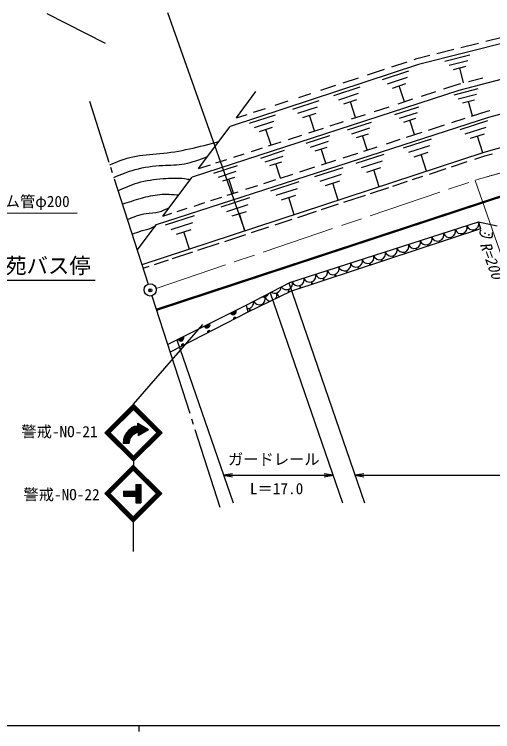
# Model space of a CAD drawing. Units: millimetres, scale not verified. Extents: x 40000 to 680000, y 20000 to 380000.
# Drawn here: x 247612 to 325882, y 204000 to 321277 of the extents above; entities that cross this region are included whole.
import ezdxf
from ezdxf.enums import TextEntityAlignment as Align

# ---------------------------------------------------------------- set-up
doc = ezdxf.new("R2010")
doc.units = ezdxf.units.MM
doc.header["$LTSCALE"] = 1000
doc.header["$PDMODE"] = 32
doc.header["$PDSIZE"] = 500
doc.linetypes.add('CHAIN', pattern=[18.5, 12, -1.5, 3.5, -1.5])
for name, color, linetype, lineweight in [('M-BGD', 7, 'Continuous', 25), ('M-BMK', 2, 'CHAIN', 13), ('M-BMK-SRVR', 3, 'Continuous', 25), ('M-STR-HTXT', 7, 'Continuous', 13), ('M-STR-STR3', 7, 'Continuous', 25), ('M-STR-STRC', 7, 'Continuous', 25), ('M-TTL-BAND', 7, 'Continuous', 25)]:
    doc.layers.add(name, color=color, linetype=linetype, lineweight=lineweight)
doc.layers.add('M-OTRS', color=6, linetype='Continuous')
doc.styles.add('ＭＳ ゴシック', font='')
doc.styles.get('ＭＳ ゴシック').set_extended_font_data('MS Gothic')

# ---------------------------------------------------------------- blocks, each defined once
blk = doc.blocks.new('open_arrow')
at = {"color": 0, "linetype": 'Continuous', "lineweight": -2}
blk.add_lwpolyline([(7.5, 1.25), (0, 0), (7.5, -1.25)], dxfattribs=at)

msp = doc.modelspace()

# ---------------------------------------------------------------- linework, layer by layer
at = {"layer": 'M-BGD'}
for p, q in [((333778, 318117), (313739, 313080)), ((324765, 316882), (327433, 317553)), ((316743, 314866), (319505, 315560)), ((320682, 315856), (323563, 316580)), ((313460, 314041), (315609, 314581)), ((318030, 313638), (322130, 314668)), ((309364, 312694), (311901, 313529)), ((313045, 313905), (313460, 314041)), ((318750, 312948), (321830, 313728)), ((313739, 313080), (282941, 302953)), ((305390, 311387), (308156, 312297)), ((307840, 310608), (312170, 312038)), ((319470, 312258), (321520, 312778)), ((334998, 312647), (320342, 308827)), ((321110, 310058), (320500, 312518)), ((301427, 310084), (303942, 310911)), ((308670, 309918), (311920, 310998)), ((321915, 310271), (324296, 310891)), ((297769, 308881), (300241, 309694)), ((309490, 309228), (311660, 309948)), ((317899, 309086), (320061, 309788)), ((320061, 309788), (320664, 309945)), ((320342, 308827), (276710, 294662)), ((283991, 304351), (287119, 308683)), ((299880, 307998), (304190, 309408)), ((311430, 306988), (310580, 309588)), ((314260, 307904), (316581, 308658)), ((319560, 308108), (323500, 309138)), ((294139, 307688), (296126, 308341)), ((300700, 307318), (303940, 308378)), ((301520, 306628), (303680, 307338)), ((310400, 306651), (312843, 307444)), ((320260, 307448), (323220, 308218)), ((320960, 306788), (322930, 307298)), ((325242, 304490), (336058, 307402)), ((290275, 306417), (292424, 307124)), ((293200, 305798), (297480, 307208)), ((294020, 305118), (297230, 306178)), ((303450, 304398), (302600, 306988)), ((306554, 305402), (308951, 306181)), ((309870, 304908), (313800, 306178)), ((322560, 304678), (321950, 307048)), ((286746, 305257), (288711, 305903)), ((294830, 304438), (296980, 305138)), ((310620, 304278), (313570, 305238)), ((322430, 304631), (324958, 305449)), ((324958, 305449), (325433, 305577)), ((270871, 286893), (325242, 304490)), ((283991, 304351), (285701, 304913)), ((286100, 303458), (290350, 304858)), ((286910, 302788), (290100, 303838)), ((296750, 302218), (295910, 304788)), ((299302, 303048), (301472, 303753)), ((302802, 304185), (305048, 304914)), ((311370, 303648), (313330, 304288)), ((313110, 301618), (312350, 303968)), ((319203, 303587), (321394, 304296)), ((320550, 302448), (325070, 303908)), ((277755, 296053), (282941, 302953)), ((287720, 302108), (289840, 302808)), ((295787, 301907), (298191, 302687)), ((302110, 302378), (306030, 303658)), ((302860, 301758), (305800, 302718)), ((315386, 302351), (318013, 303202)), ((321410, 301728), (324800, 302828)), ((289620, 299908), (288780, 302458)), ((292463, 300828), (294631, 301532)), ((295360, 300188), (299260, 301458)), ((303600, 301128), (305560, 301768)), ((305340, 299098), (304580, 301448)), ((311809, 301194), (314339, 302012)), ((322260, 301008), (324520, 301738)), ((338368, 302495), (324410, 298708)), ((289223, 299776), (291266, 300439)), ((296100, 299568), (299030, 300518)), ((308495, 300121), (310730, 300844)), ((311310, 299458), (315860, 300928)), ((324270, 298658), (323390, 301378)), ((286393, 298857), (288193, 299441)), ((296840, 298948), (298800, 299578)), ((298580, 296918), (297820, 299268)), ((304808, 298928), (306989, 299634)), ((312180, 298728), (315590, 299838)), ((324410, 298708), (268495, 280332)), ((283537, 297930), (285246, 298485)), ((287940, 297778), (291840, 299048)), ((288680, 297158), (291610, 298108)), ((301415, 297830), (303805, 298603)), ((303550, 296948), (308140, 298428)), ((313040, 297998), (315310, 298738)), ((315060, 295638), (314180, 298368)), ((322987, 297609), (324582, 298133)), ((324582, 298133), (325843, 298475)), ((280598, 296976), (282407, 297563)), ((289420, 296538), (291380, 297168)), ((291160, 294508), (290400, 296858)), ((297861, 296679), (300239, 297449)), ((304420, 296218), (307870, 297328)), ((319143, 296345), (321726, 297194)), ((277755, 296053), (279686, 296680)), ((280250, 295288), (284150, 296548)), ((281000, 294668), (283920, 295618)), ((294312, 295531), (296761, 296323)), ((296800, 294758), (301420, 296258)), ((305290, 295478), (307590, 296228)), ((307330, 293098), (306440, 295858)), ((315571, 295171), (318263, 296056)), ((271915, 288282), (276710, 294662)), ((281740, 294038), (283680, 294678)), ((291146, 294506), (293198, 295171)), ((297680, 294028), (301140, 295148)), ((312761, 294248), (314433, 294798)), ((270833, 273063), (333463, 293646)), ((333519, 293454), (270895, 272873)), ((283470, 292018), (282710, 294358)), ((285509, 292682), (287478, 293319)), ((288457, 293636), (290410, 294268)), ((289580, 292428), (294240, 293938)), ((298550, 293288), (300860, 294038)), ((300600, 290888), (299710, 293668)), ((309547, 293192), (311936, 293977)), ((282435, 291687), (284237, 292270)), ((290470, 291688), (293960, 292818)), ((305913, 291997), (308893, 292977)), ((279763, 290822), (281540, 291397)), ((281470, 289808), (286170, 291318)), ((291350, 290938), (293680, 291688)), ((293420, 288518), (292520, 291318)), ((301530, 290557), (305056, 291716)), ((277015, 289933), (278770, 290501)), ((282370, 289058), (285890, 290198)), ((297858, 289350), (300665, 290273)), ((271915, 288282), (273410, 288766)), ((274276, 289046), (275909, 289575)), ((283260, 288308), (285600, 289068)), ((285340, 285868), (284430, 288688)), ((294005, 288084), (297063, 289089)), ((272370, 286858), (277110, 288388)), ((290308, 286869), (293101, 287787)), ((292707, 277456), (323563, 287330)), ((292707, 277456), (323563, 287330)), ((323563, 287330), (323916, 286184)), ((323563, 287330), (326631, 286703)), ((267729, 282713), (270871, 286893)), ((273270, 286108), (276820, 287248)), ((286424, 285593), (289279, 286531)), ((323916, 286184), (292795, 275958)), ((274170, 285348), (276530, 286108)), ((276270, 282888), (275350, 285728)), ((282051, 284156), (285489, 285286)), ((277622, 282700), (281108, 283846)), ((273504, 281347), (276796, 282429)), ((270522, 280367), (272842, 281129)), ((268682, 279762), (269681, 280091)), ((238138, 277832), (260849, 277832)), ((285573, 273754), (292707, 277456)), ((285573, 273754), (292707, 277456)), ((292795, 275958), (285839, 272591)), ((272689, 267290), (285573, 273754)), ((285573, 273754), (285839, 272591)), ((285839, 272591), (273087, 266053))]:
    msp.add_line(p, q, dxfattribs=at)
for centre in [(324627, 285480), (325268, 285229)]:
    msp.add_circle(centre, 50, dxfattribs=at)
for centre, radius, start, end in [((320706, 286416), 1000, 197.74467, 17.74467), ((322611, 287026), 1000, 197.74467, 16.46079), ((316896, 285197), 1000, 197.74467, 17.74467), ((318801, 285806), 1000, 197.74467, 17.74467), ((320058, 285159), 1000, 4.88917, 17.74467), ((321963, 285768), 1000, 197.74467, 210.57726), ((321963, 285768), 1000, 5.80502, 17.74467), ((323868, 286378), 1000, 197.74467, 209.66461), ((313086, 283978), 1000, 197.74467, 17.74467), ((314991, 284587), 1000, 197.74467, 17.74467), ((316248, 283940), 1000, 3.04677, 17.74467), ((318153, 284549), 1000, 197.74467, 212.41243), ((318153, 284549), 1000, 3.96984, 17.74467), ((320058, 285159), 1000, 197.74467, 211.49311), ((309277, 282759), 1000, 197.74467, 17.74467), ((311182, 283368), 1000, 197.74467, 17.74467), ((312439, 282721), 1000, 1.18818, 17.74467), ((314344, 283330), 1000, 197.74467, 214.26263), ((316248, 283940), 1000, 197.74467, 213.33551), ((314344, 283330), 1000, 2.11964, 17.74467), ((305467, 281540), 1000, 197.74467, 17.74467), ((307372, 282149), 1000, 197.74467, 17.74467), ((308629, 281501), 1000, 359.31096, 17.74467), ((310534, 282111), 1000, 197.74467, 216.13022), ((310534, 282111), 1000, 0.25206, 17.74467), ((312439, 282721), 1000, 197.74467, 215.1941), ((301657, 280320), 1000, 197.74467, 17.74467), ((303562, 280930), 1000, 197.74467, 17.74467), ((304819, 280282), 1000, 357.41246, 17.74467), ((306724, 280892), 1000, 197.74467, 218.01773), ((306724, 280892), 1000, 358.36455, 17.74467), ((308629, 281501), 1000, 197.74467, 217.07131), ((297848, 279101), 1000, 197.74467, 17.74467), ((299752, 279711), 1000, 197.74467, 17.74467), ((302914, 279673), 1000, 197.74467, 219.92794), ((301010, 279063), 1000, 355.48978, 17.74467), ((302914, 279673), 1000, 356.45434, 17.74467), ((304819, 280282), 1000, 197.74467, 218.96981), ((294038, 277882), 1000, 197.74467, 17.74467), ((295943, 278492), 1000, 197.74467, 17.74467), ((297200, 277844), 1000, 353.5397, 17.74467), ((299105, 278454), 1000, 197.74467, 221.8639), ((299105, 278454), 1000, 354.51838, 17.74467), ((301010, 279063), 1000, 197.74467, 220.8925), ((292133, 277273), 1000, 213.2507, 17.74467), ((293390, 276625), 1000, 351.55866, 17.74467), ((295295, 277235), 1000, 197.74467, 223.82899), ((295295, 277235), 1000, 352.55329, 17.74467), ((297200, 277844), 1000, 197.74467, 222.84258), ((288323, 276054), 1000, 258.17731, 336.68267), ((290228, 276663), 1000, 233.39929, 1.46069), ((289581, 275406), 1000, 321.15006, 17.74467), ((291485, 276016), 1000, 197.74467, 244.34158), ((291485, 276016), 1000, 347.31314, 17.74467), ((293390, 276625), 1000, 197.74467, 225.79593), ((287676, 274796), 1000, 204.9571, 17.74467), ((289581, 275406), 1000, 197.74467, 270.50466), ((285771, 274187), 1000, 266.04191, 10.37275), ((287028, 273539), 1000, 6.21509, 17.74467), ((288933, 274149), 1000, 197.74467, 208.94861), ((283426, 272676), 500, 206.64099, 26.64099), ((283426, 272676), 500, 206.64099, 26.64099), ((283426, 272676), 450, 206.64099, 26.64099), ((283426, 272676), 400, 206.64099, 26.64099), ((283426, 272676), 350, 206.64099, 26.64099), ((283426, 272676), 300, 206.64099, 26.64099), ((283426, 272676), 250, 206.64099, 26.64099), ((283426, 272676), 200, 206.64099, 26.64099), ((283426, 272676), 150, 206.64099, 26.64099), ((283426, 272676), 100, 206.64099, 26.64099), ((283426, 272676), 50, 206.64099, 26.64099), ((285123, 272930), 1000, 347.74033, 17.74467), ((287028, 273539), 1000, 197.74467, 225.43964), ((283713, 271501), 250, 27.14434, 207.14434), ((283713, 271501), 200, 27.14434, 207.14434), ((283713, 271501), 150, 27.14434, 207.14434), ((283713, 271501), 100, 27.14434, 207.14434), ((283713, 271501), 50, 27.14434, 207.14434), ((279131, 270522), 500, 206.64099, 26.64099), ((279131, 270522), 500, 206.64099, 26.64099), ((279131, 270522), 450, 206.64099, 26.64099), ((279131, 270522), 400, 206.64099, 26.64099), ((279131, 270522), 350, 206.64099, 26.64099), ((279131, 270522), 300, 206.64099, 26.64099), ((279131, 270522), 250, 206.64099, 26.64099), ((279131, 270522), 200, 206.64099, 26.64099), ((279131, 270522), 150, 206.64099, 26.64099), ((279131, 270522), 100, 206.64099, 26.64099), ((279131, 270522), 50, 206.64099, 26.64099), ((274837, 268368), 500, 206.64099, 26.64099), ((274837, 268368), 500, 206.64099, 26.64099), ((274837, 268368), 450, 206.64099, 26.64099), ((279463, 269322), 250, 27.14434, 207.14434), ((279463, 269322), 200, 27.14434, 207.14434), ((279463, 269322), 150, 27.14434, 207.14434), ((279463, 269322), 100, 27.14434, 207.14434), ((279463, 269322), 50, 27.14434, 207.14434), ((274837, 268368), 400, 206.64099, 26.64099), ((274837, 268368), 350, 206.64099, 26.64099), ((274837, 268368), 300, 206.64099, 26.64099), ((274837, 268368), 250, 206.64099, 26.64099), ((274837, 268368), 200, 206.64099, 26.64099), ((274837, 268368), 150, 206.64099, 26.64099), ((274837, 268368), 100, 206.64099, 26.64099), ((274837, 268368), 50, 206.64099, 26.64099), ((275213, 267143), 250, 27.14434, 207.14434), ((275213, 267143), 200, 27.14434, 207.14434), ((275213, 267143), 150, 27.14434, 207.14434), ((275213, 267143), 100, 27.14434, 207.14434), ((275213, 267143), 50, 27.14434, 207.14434)]:
    msp.add_arc(centre, radius, start, end, dxfattribs=at)
for points, knots in [([(263238, 296677), (264479, 297195), (265719, 297712), (267011, 298001), (268440, 298320), (269932, 298359), (271404, 298500), (274689, 298815), (277879, 299638), (281068, 300461)], [0, 0, 0, 0, 1, 1, 1, 2, 2, 2, 3, 3, 3, 3]), ([(263900, 294620), (265039, 295091), (266179, 295563), (267358, 295893), (268827, 296305), (270358, 296496), (271896, 296581), (273097, 296647), (274303, 296648), (275471, 296856), (276722, 297079), (277930, 297540), (279138, 298002)], [0, 0, 0, 0, 1, 1, 1, 2, 2, 2, 3, 3, 3, 4, 4, 4, 4]), ([(264602, 292436), (265652, 292918), (266702, 293400), (267797, 293729), (269132, 294129), (270534, 294302), (271940, 294419), (273125, 294518), (274312, 294578), (275479, 294419), (275790, 294377), (276099, 294319), (276408, 294261)], [0, 0, 0, 0, 1, 1, 1, 2, 2, 2, 3, 3, 3, 4, 4, 4, 4]), ([(265304, 290255), (266330, 290592), (267356, 290930), (268401, 291226), (269393, 291506), (270403, 291748), (271422, 291830), (272448, 291912), (273485, 291831), (274521, 291750)], [0, 0, 0, 0, 1, 1, 1, 2, 2, 2, 3, 3, 3, 3]), ([(266115, 287732), (267116, 288149), (268116, 288566), (269178, 288723), (269867, 288824), (270581, 288816), (271250, 288982), (271857, 289132), (272427, 289427), (272996, 289721)], [0, 0, 0, 0, 1, 1, 1, 2, 2, 2, 3, 3, 3, 3]), ([(266884, 285340), (267381, 285525), (267877, 285710), (268387, 285860), (268947, 286025), (269523, 286148), (270056, 286378), (270291, 286480), (270518, 286602), (270744, 286725)], [0, 0, 0, 0, 1, 1, 1, 2, 2, 2, 3, 3, 3, 3]), ([(323957, 286037), (323879, 285919), (323800, 285801), (323790, 285675), (323776, 285505), (323884, 285320), (324013, 285187), (324312, 284878), (324721, 284854), (325198, 284796), (325413, 284771), (325641, 284738), (325756, 284852), (325845, 284940), (325865, 285116), (325868, 285270), (325870, 285385), (325862, 285488), (325854, 285591)], [0, 0, 0, 0, 1, 1, 1, 2, 2, 2, 3, 3, 3, 4, 4, 4, 5, 5, 5, 6, 6, 6, 6])]:
    msp.add_open_spline(points, degree=3, knots=knots, dxfattribs=at)
at = {"layer": 'M-BMK'}
msp.add_line((270812, 276475), (323065, 294173), dxfattribs=at)
msp.add_open_spline([(323065, 294173), (325363, 294831), (327660, 295489), (329972, 296093), (332365, 296719), (334773, 297288), (337191, 297808), (339744, 298358), (342309, 298853), (344874, 299345), (346705, 299696), (348537, 300046), (350378, 300346), (352240, 300649), (354111, 300902), (355988, 301096), (357582, 301261), (359180, 301385), (360777, 301525), (362196, 301650), (363613, 301787), (365031, 301925)], degree=3, knots=[0, 0, 0, 0, 1, 1, 1, 2, 2, 2, 3, 3, 3, 4, 4, 4, 5, 5, 5, 6, 6, 6, 7, 7, 7, 7], dxfattribs=at)
at = {"layer": 'M-BMK-SRVR'}
for p, q in [((252934, 321393), (262471, 316583)), ((259897, 307068), (263096, 297121)), ((263362, 296292), (263634, 295446)), ((263969, 294404), (269518, 277153)), ((270125, 275265), (276304, 256050)), ((276600, 255129), (276869, 254295)), ((277160, 253391), (281234, 240723))]:
    msp.add_line(p, q, dxfattribs=at)
msp.add_circle((269846, 276217), 1000, dxfattribs=at)
at = {"layer": 'M-OTRS'}
msp.add_point((269858, 276167), dxfattribs=at)
at = {"layer": 'M-STR-HTXT'}
msp.add_line((323021, 294131), (328615, 278051), dxfattribs=at)
at = {"layer": 'M-STR-STR3'}
for p, q in [((240865, 288761), (257896, 288825)), ((292511, 277354), (304909, 241438)), ((289469, 275734), (301318, 241412)), ((274213, 268055), (283411, 241412)), ((281858, 245911), (299761, 245911)), ((303366, 245911), (396938, 245911))]:
    msp.add_line(p, q, dxfattribs=at)
at = {"layer": 'M-STR-STRC'}
for p, q in [((272695, 321564), (285340, 285868)), ((267108, 257545), (278462, 270559)), ((262441, 252878), (267108, 257545)), ((262582, 252878), (267108, 257403)), ((262724, 252878), (267108, 257262)), ((262865, 252878), (267108, 257120)), ((262936, 252807), (267179, 257050)), ((263007, 252736), (267249, 256979)), ((263077, 252666), (267320, 256908)), ((266896, 256908), (271138, 252666)), ((266966, 256979), (271209, 252736)), ((267037, 257050), (271280, 252807)), ((267108, 257545), (271775, 252878)), ((267108, 257403), (271633, 252878)), ((267108, 257262), (271492, 252878)), ((267108, 257120), (271351, 252878)), ((267295, 253909), (266339, 253314)), ((266833, 253706), (266339, 253314)), ((267326, 253811), (266409, 253240)), ((267358, 253713), (266478, 253165)), ((267389, 253615), (266548, 253091)), ((267420, 253516), (266617, 253016)), ((267452, 253418), (266687, 252942)), ((267483, 253320), (266756, 252867)), ((267295, 253909), (266833, 253706)), ((267827, 253942), (267295, 253909)), ((267927, 253849), (267326, 253811)), ((267927, 253748), (267358, 253713)), ((267927, 253648), (267389, 253615)), ((267927, 253548), (267420, 253516)), ((267927, 253448), (267452, 253418)), ((267927, 253348), (267483, 253320)), ((267827, 253942), (267824, 253942)), ((267827, 253942), (267827, 254442)), ((267827, 254442), (268857, 253412)), ((267827, 254442), (269589, 253425)), ((267889, 252444), (269589, 253425)), ((267889, 252444), (268857, 253412)), ((267927, 252482), (267927, 254385)), ((268027, 252582), (268027, 254327)), ((268127, 252682), (268127, 254269)), ((268227, 252639), (268227, 254212)), ((268327, 252697), (268327, 254154)), ((268427, 252755), (268427, 254096)), ((268527, 252813), (268527, 254038)), ((268627, 252870), (268627, 253981)), ((268727, 252928), (268727, 253923)), ((268827, 252986), (268827, 253865)), ((268927, 253044), (268927, 253807)), ((269027, 253101), (269027, 253750)), ((269127, 253159), (269127, 253692)), ((269227, 253217), (269227, 253634)), ((269327, 253274), (269327, 253576)), ((269427, 253332), (269427, 253519)), ((269527, 253390), (269527, 253461)), ((262441, 252878), (267108, 248211)), ((262582, 252878), (267108, 248352)), ((262724, 252878), (267108, 248494)), ((262865, 252878), (267108, 248635)), ((262936, 252948), (267179, 248706)), ((263007, 253019), (267249, 248777)), ((263077, 253090), (267320, 248847)), ((265630, 252338), (265404, 251109)), ((265630, 252338), (265481, 251761)), ((265724, 252298), (265505, 251109)), ((265819, 252257), (265607, 251109)), ((266339, 253314), (265630, 252338)), ((265952, 252874), (265630, 252338)), ((265913, 252217), (265709, 251109)), ((266409, 253240), (265724, 252298)), ((266007, 252176), (265810, 251109)), ((266478, 253165), (265819, 252257)), ((266548, 253091), (265913, 252217)), ((266339, 253314), (265952, 252874)), ((266617, 253016), (266007, 252176)), ((266687, 252942), (266101, 252136)), ((266756, 252867), (266196, 252095)), ((266825, 252792), (266290, 252055)), ((266895, 252718), (266384, 252015)), ((266964, 252643), (266478, 251974)), ((266572, 251934), (267034, 252569)), ((267515, 253222), (266825, 252792)), ((267546, 253123), (266895, 252718)), ((266896, 248847), (271138, 253090)), ((267578, 253025), (266964, 252643)), ((266966, 248777), (271209, 253019)), ((267034, 252569), (267609, 252927)), ((267037, 248706), (271280, 252948)), ((267108, 248635), (271351, 252878)), ((267108, 248494), (271492, 252878)), ((267108, 248352), (271633, 252878)), ((267108, 248211), (271775, 252878)), ((267927, 253247), (267515, 253222)), ((267927, 253147), (267546, 253123)), ((267927, 253047), (267578, 253025)), ((267609, 252927), (267889, 252944)), ((267889, 252944), (267889, 252444)), ((265481, 251761), (265404, 251109)), ((266421, 251109), (265404, 251109)), ((266101, 252136), (265912, 251109)), ((266196, 252095), (266014, 251109)), ((266290, 252055), (266115, 251109)), ((266384, 252015), (266217, 251109)), ((266478, 251974), (266319, 251109)), ((266421, 251109), (266572, 251934)), ((262398, 242918), (267065, 247585)), ((267065, 247585), (271732, 242918)), ((267108, 248211), (267108, 247542)), ((262540, 242918), (267065, 247444)), ((262681, 242918), (267065, 247302)), ((262822, 242918), (267065, 247161)), ((262893, 242847), (267136, 247090)), ((262964, 242777), (267206, 247019)), ((263034, 242706), (267277, 246949)), ((266853, 246949), (271096, 242706)), ((266924, 247019), (271166, 242777)), ((266994, 247090), (271237, 242847)), ((267065, 247444), (271590, 242918)), ((267065, 247302), (271449, 242918)), ((267065, 247161), (271308, 242918)), ((267487, 244418), (268287, 244418)), ((267487, 244418), (267487, 241418)), ((267587, 244418), (267587, 241418)), ((267687, 244418), (267687, 241418)), ((267787, 244418), (267787, 241418)), ((267887, 244418), (267887, 241418)), ((267987, 244418), (267987, 241418)), ((268087, 244418), (268087, 241418)), ((268187, 244418), (268187, 241418)), ((268287, 244418), (268287, 241418)), ((262398, 242918), (267065, 238251)), ((262540, 242918), (267065, 238393)), ((262681, 242918), (267065, 238534)), ((262822, 242918), (267065, 238675)), ((262893, 242989), (267136, 238746)), ((262964, 243059), (267206, 238817)), ((263034, 243130), (267277, 238888)), ((265466, 243318), (267487, 243318)), ((265466, 243318), (265466, 242518)), ((265466, 243218), (267487, 243218)), ((265466, 243118), (267487, 243118)), ((265466, 243018), (267487, 243018)), ((265466, 242918), (267487, 242918)), ((265466, 242818), (267487, 242818)), ((266853, 238888), (271096, 243130)), ((266924, 238817), (271166, 243059)), ((266994, 238746), (271237, 242989)), ((267065, 238675), (271308, 242918)), ((267065, 238534), (271449, 242918)), ((267065, 238393), (271590, 242918)), ((267065, 238251), (271732, 242918)), ((265466, 242718), (267487, 242718)), ((265466, 242618), (267487, 242618)), ((265466, 242518), (267487, 242518)), ((267487, 241418), (268287, 241418)), ((267065, 238251), (267065, 233455))]:
    msp.add_line(p, q, dxfattribs=at)
at = {"layer": 'M-TTL-BAND'}
for p, q in [((40000, 205000), (579000, 205000)), ((268000, 205000), (268000, 204000))]:
    msp.add_line(p, q, dxfattribs=at)

# ---------------------------------------------------------------- block references
at = {"layer": 'M-STR-STR3', "xscale": 193, "yscale": 193}
for p in [(281858, 245911), (303366, 245911)]:
    msp.add_blockref('open_arrow', p, dxfattribs=at)
at = {"layer": 'M-STR-STR3', "xscale": 193, "yscale": 193, "rotation": 180}
msp.add_blockref('open_arrow', (299761, 245911), dxfattribs=at)

# ---------------------------------------------------------------- texts
at = {"layer": 'M-BGD', "style": 'ＭＳ ゴシック'}
msp.add_text('阿北苑バス停', height=2566, dxfattribs=at).set_placement((239109, 278139), align=Align.BOTTOM_LEFT)
at = {"layer": 'M-STR-HTXT', "style": 'ＭＳ ゴシック', "oblique": 15}
msp.add_text('R=200', height=1833, rotation=289.654, dxfattribs=at).set_placement((323241, 283502), align=Align.BOTTOM_LEFT)
at = {"layer": 'M-STR-STR3', "style": 'ＭＳ ゴシック'}
for s, p in [('ヒューム管φ200', (238534, 289228)), ('ガードレール', (282570, 247067)), ('L＝17.0', (286161, 242270))]:
    msp.add_text(s, height=1833, dxfattribs=at).set_placement(p, align=Align.BOTTOM_LEFT)
at = {"layer": 'M-STR-STRC', "style": 'ＭＳ ゴシック'}
for s, p in [('警戒-NO-21', (248755, 251589)), ('警戒-NO-22', (249094, 241293))]:
    msp.add_text(s, height=1833, dxfattribs=at).set_placement(p, align=Align.BOTTOM_LEFT)

doc.saveas('drawing.dxf')
